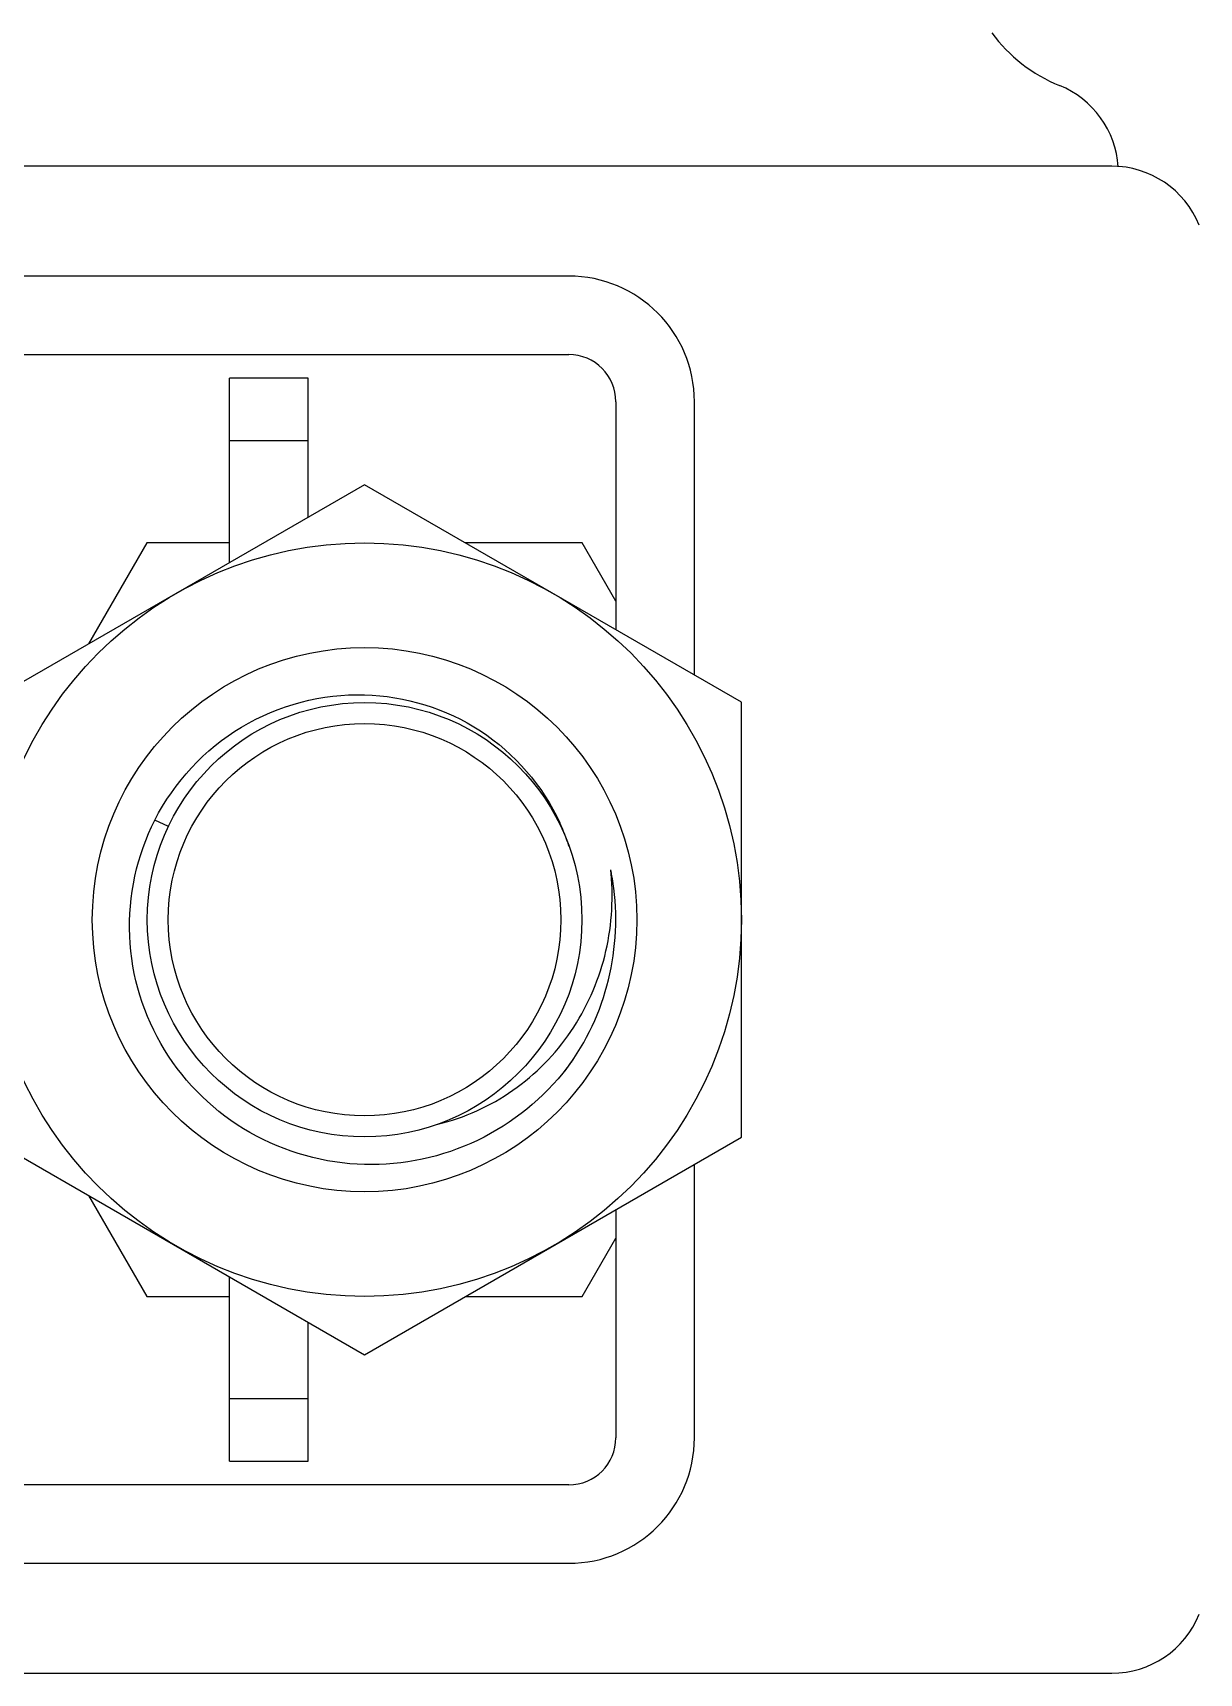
# Model space of a CAD drawing. Extents: x 4995099 to 5303443, y 4627657 to 4889583.
# Drawn here: x 5050573 to 5050986, y 4765132 to 4765713 of the extents above; entities that cross this region are included whole.
import ezdxf

# ---------------------------------------------------------------- set-up
doc = ezdxf.new("R2010")
doc.units = 0
doc.header["$LTSCALE"] = 1000
doc.header["$MEASUREMENT"] = 0
doc.layers.get('0').update_dxf_attribs({"color": 4, "linetype": 'CONTINUOUS'})

msp = doc.modelspace()

# ---------------------------------------------------------------- linework, layer by layer
at = {"linetype": 'Continuous'}
for p, q in [((5050955.15, 4765665.95), (5050487.58, 4765665.95)), ((5050762.85, 4765627.03), (5050395.83, 4765627.03)), ((5050395.83, 4765599.22), (5050762.85, 4765599.22)), ((5050670.54, 4765590.88), (5050642.73, 4765590.88)), ((5050642.73, 4765525.53), (5050642.73, 4765590.88)), ((5050670.54, 4765541.58), (5050670.54, 4765590.88)), ((5050779.53, 4765582.54), (5050779.53, 4765501.77)), ((5050807.33, 4765485.71), (5050807.33, 4765582.54)), ((5050670.54, 4765568.64), (5050642.73, 4765568.64)), ((5050690.55, 4765553.14), (5050557.09, 4765476.08)), ((5050824.02, 4765476.08), (5050690.55, 4765553.14)), ((5050613.5, 4765532.49), (5050592.85, 4765496.73)), ((5050642.73, 4765532.49), (5050613.5, 4765532.49)), ((5050767.61, 4765532.49), (5050726.32, 4765532.49)), ((5050779.53, 4765511.84), (5050767.61, 4765532.49)), ((5050824.02, 4765321.97), (5050824.02, 4765476.08)), ((5050621.08, 4765432.08), (5050616.31, 4765434.35)), ((5050759.65, 4765433.45), (5050759.72, 4765433.29)), ((5050557.09, 4765321.97), (5050690.55, 4765244.92)), ((5050690.55, 4765244.92), (5050824.02, 4765321.97)), ((5050807.33, 4765215.52), (5050807.33, 4765312.34)), ((5050592.85, 4765301.33), (5050613.5, 4765265.57)), ((5050779.53, 4765296.29), (5050779.53, 4765215.52)), ((5050767.61, 4765265.57), (5050779.53, 4765286.21)), ((5050642.73, 4765207.18), (5050642.73, 4765272.53)), ((5050613.5, 4765265.57), (5050642.73, 4765265.57)), ((5050726.32, 4765265.57), (5050767.61, 4765265.57)), ((5050670.54, 4765207.18), (5050670.54, 4765256.48)), ((5050642.73, 4765229.42), (5050670.54, 4765229.42)), ((5050642.73, 4765207.18), (5050670.54, 4765207.18)), ((5050762.85, 4765198.83), (5050395.83, 4765198.83)), ((5050395.83, 4765171.03), (5050762.85, 4765171.03)), ((5050487.58, 4765132.1), (5050955.15, 4765132.1))]:
    msp.add_line(p, q, dxfattribs=at)
for radius in [133.46, 96.4, 76.94, 69.51]:
    msp.add_circle((5050690.55, 4765399.03), radius, dxfattribs=at)
for centre, radius, start, end in [((5050957.48, 4765746.1), 55.61, 216.25155, 247.97569), ((5050924.11, 4765663.62), 33.37, 3.65214, 67.97569), ((5050955.15, 4765632.59), 33.37, 22.02431, 90), ((5050762.85, 4765582.54), 44.49, 0, 90), ((5050762.85, 4765582.54), 16.68, 0, 90), ((5050689.65, 4765401.08), 77.13, 18.15906, 24.68756), ((5050690.55, 4765399.03), 88.95, 326.45847, 11.45846), ((5050689.99, 4765407.39), 88.23, 5.18309, 6.05415), ((5050690.86, 4765399.09), 88.64, 10.05411, 11.45802), ((5050690.52, 4765399.03), 88.98, 7.65219, 10.05361), ((5050690.74, 4765398.91), 88.73, 324.31728, 326.45749), ((5050692.05, 4765400.72), 88.67, 323.25786, 325.01254), ((5050690.5, 4765399.07), 89.01, 323.03138, 324.31785), ((5050691.91, 4765400.82), 88.84, 322.40742, 323.25817), ((5050762.85, 4765215.52), 44.49, 270, 0), ((5050762.85, 4765215.52), 16.68, 270, 0), ((5050955.15, 4765165.47), 33.37, 270, 337.97569)]:
    msp.add_arc(centre, radius, start, end, dxfattribs=at)
for points, knots in [([(5050616.31, 4765434.35), (5050623.13, 4765447.72), (5050644.68, 4765471.13), (5050675.56, 4765479.13), (5050690.55, 4765478.71)], [0, 0, 0, 0, 0.500108, 1, 1, 1, 1]), ([(5050690.55, 4765478.71), (5050704.87, 4765478.31), (5050733.84, 4765469.46), (5050753.64, 4765446.44), (5050759.65, 4765433.45)], [0, 0, 0, 0, 0.500095, 1, 1, 1, 1]), ([(5050690.55, 4765312.29), (5050676.51, 4765312.66), (5050648.13, 4765320.49), (5050616.65, 4765351.04), (5050603.66, 4765392.97), (5050609.94, 4765421.84), (5050616.31, 4765434.35)], [0, 0, 0, 0, 0.250101, 0.50014, 0.750107, 1, 1, 1, 1]), ([(5050716.45, 4765326.58), (5050725.93, 4765328.84), (5050744.18, 4765337.12), (5050765.07, 4765358.48), (5050777.24, 4765385.74), (5050778.74, 4765405.64), (5050777.86, 4765415.36)], [0, 0, 0, 0, 0.249708, 0.499636, 0.749734, 1, 1, 1, 1]), ([(5050762.3, 4765346.63), (5050753.99, 4765335.83), (5050732, 4765317.85), (5050704.18, 4765311.94), (5050690.55, 4765312.29)], [0, 0, 0, 0, 0.500072, 1, 1, 1, 1])]:
    msp.add_open_spline(points, degree=3, knots=knots, dxfattribs=at)

doc.saveas('drawing.dxf')
